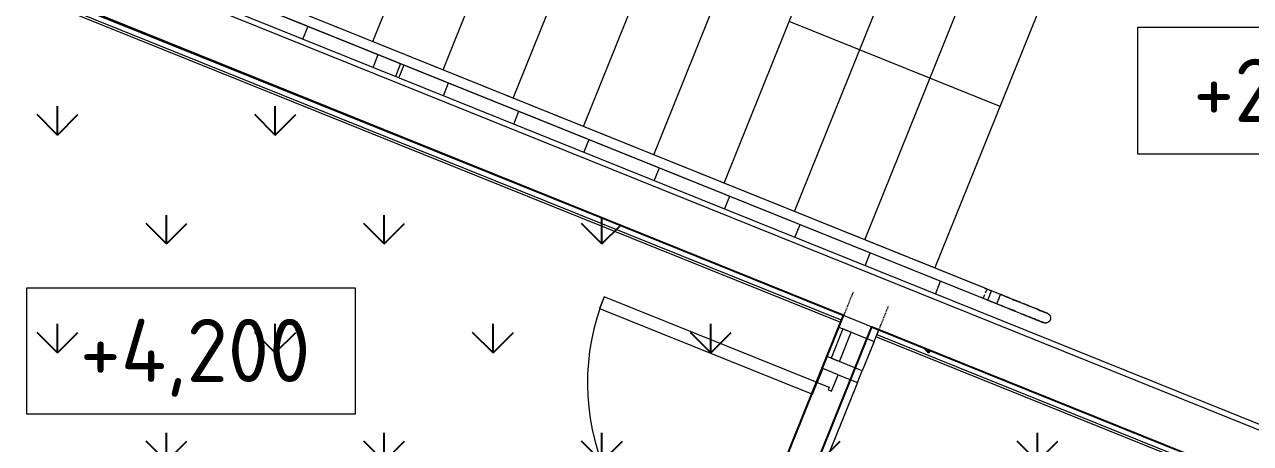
# Model space of a CAD drawing. Header units: millimetres. Extents: x -584918 to 2941280, y 3000189 to 4229862.
# Drawn here: x -466762 to -461908, y 3873832 to 3875491 of the extents above; entities that cross this region are included whole.
import ezdxf

# ---------------------------------------------------------------- set-up
doc = ezdxf.new("R2010")
doc.units = ezdxf.units.MM
doc.linetypes.add('ASVP_Штриховая_ш3 п1_5', pattern=[4.5, 3, -1.5])
for name, color, linetype, lineweight in [('Аннотация', 7, 'Continuous', 0), ('Витраж', 7, 'Continuous', 0), ('Двери', 7, 'Continuous', 0), ('Лестницы', 7, 'Continuous', 0), ('Линии разделители', 7, 'ASVP_Штриховая_ш3 п1_5', 0), ('Ограждение', 7, 'Continuous', 0), ('Отметки', 7, 'Continuous', 0), ('Панели витража', 7, 'Continuous', 0), ('Перекрытие', 7, 'Continuous', 0), ('Стены внутренние', 7, 'Continuous', 0), ('Стены отделка', 7, 'Continuous', 0), ('Стрелки вверх', 7, 'Continuous', 0), ('экспертиза условные обозначения', 1, 'Continuous', 0)]:
    doc.layers.add(name, color=color, linetype=linetype, lineweight=lineweight)
doc.styles.add('GOST Common_2', font='', dxfattribs={"height": 500})
doc.styles.get('GOST Common_2').set_extended_font_data('GOST Common')
pattern_1 = [(90, (-445940.84, 3599179.46), (-431.0523, 431.0523), [114.3, -747.8046]), (45, (-445940.84, 3599179.46), (-431.0523, 431.0523), [114.3, -495.3]), (135, (-445940.84, 3599179.46), (-431.0523, -431.0523), [114.3, -495.3])]

# ---------------------------------------------------------------- blocks, each defined once
blk = doc.blocks.new('Прямоугольный импост - 50х150 мм-6338301-АР Этаж 02')
at = {"layer": 'Витраж', "lineweight": 18}
for p, q in [((-50, 115), (0, 115)), ((-50, -35), (-50, 115)), ((0, 115), (0, -35)), ((0, -35), (-50, -35))]:
    blk.add_line(p, q, dxfattribs=at)
blk = doc.blocks.new('ASVP_ДверьАлюминиеваяВитражная_2 полотна - Остекленная Внутренняя-6432282-АР Этаж 02')
at = {"layer": 'Двери', "lineweight": 18}
for p, q in [((-725, 32.5), (-725, -32.5)), ((-655, 32.5), (-725, 32.5)), ((-665, -32.5), (-665, 17.5)), ((-665, 17.5), (-655, 17.5)), ((-655, 17.5), (-655, 32.5)), ((655, 32.5), (725, 32.5)), ((655, 17.5), (655, 32.5)), ((665, 17.5), (655, 17.5)), ((665, -32.5), (665, 17.5)), ((725, 32.5), (725, -32.5)), ((-725, -32.5), (-665, -32.5)), ((-615, -32.5), (-665, -32.5)), ((-665, -32.5), (-665, -942.5)), ((-615, -942.5), (-615, -32.5)), ((615, -452.5), (615, -32.5)), ((615, -32.5), (665, -32.5)), ((665, -32.5), (665, -452.5)), ((725, -32.5), (665, -32.5)), ((665, -452.5), (615, -452.5)), ((-665, -942.5), (-615, -942.5))]:
    blk.add_line(p, q, dxfattribs=at)
at = {"layer": 'Двери'}
for centre, radius, start, end in [((-665, -32.5), 910, 270, 0), ((665, -32.5), 420, 180, 270)]:
    blk.add_arc(centre, radius, start, end, dxfattribs=at)
blk = doc.blocks.new('Системная панель - Cтеклопакет Двухкамерный_36 мм-6338300-АР Этаж 02')
at = {"layer": 'Панели витража', "lineweight": 18}
for p, q in [((62.5, 18), (-62.5, 18)), ((-62.5, 18), (-62.5, -18)), ((62.5, -18), (62.5, 18)), ((-62.5, -18), (62.5, -18))]:
    blk.add_line(p, q, dxfattribs=at)
blk = doc.blocks.new('Прямоугольный импост - 50х150 мм-V15-АР Этаж 02')
at = {"layer": 'Витраж', "lineweight": 18}
for p, q in [((-25, 115), (25, 115)), ((-25, 32.5), (-25, 115)), ((25, 115), (25, -35)), ((-25, -35), (-25, -32.5)), ((25, -35), (-25, -35))]:
    blk.add_line(p, q, dxfattribs=at)
blk = doc.blocks.new('Тип перил - Перила_Внутренний_-6859520-АР Этаж 02')
at = {"layer": 'Ограждение'}
for p, q in [((-21134.5, 31358.6), (-21132.8, 31363)), ((-21079.8, 31360.7), (-21126.2, 31379.3)), ((-20933.1, 31301.5), (-21079.8, 31360.7)), ((-21141.1, 31342.2), (-21094.7, 31323.5)), ((-21094.7, 31323.5), (-20948, 31264.4)), ((-17387.8, 29872.8), (-20920.6, 31296.5)), ((-20935.6, 31259.4), (-17402.8, 29835.7)), ((-17323.3, 29846.9), (-17358.8, 29861.1)), ((-17373.7, 29824), (-17338.3, 29809.8)), ((-17329.9, 29830.5), (-17331.7, 29826.1))]:
    blk.add_line(p, q, dxfattribs=at)
at = {"layer": 'Ограждение', "flags": 128}
for points in [[(-20948, 31264.4), (-20946.9, 31264), (-20945.8, 31263.5), (-20944.7, 31263.1), (-20943.6, 31262.6), (-20942.5, 31262.2), (-20941.4, 31261.8), (-20940.3, 31261.3), (-20939.3, 31260.9), (-20938.2, 31260.5), (-20937.2, 31260.1), (-20936.2, 31259.6), (-20935.6, 31259.4)], [(-20920.6, 31296.5), (-20921.6, 31296.9), (-20922.7, 31297.3), (-20923.7, 31297.7), (-20924.7, 31298.2), (-20925.8, 31298.6), (-20926.9, 31299), (-20928, 31299.5), (-20929.1, 31299.9), (-20930.2, 31300.4), (-20931.3, 31300.8), (-20932.4, 31301.3), (-20933.1, 31301.5)], [(-17387.8, 29872.8), (-17385.5, 29871.9), (-17383.1, 29870.9), (-17380.6, 29869.9), (-17378.2, 29869), (-17375.7, 29868), (-17373.2, 29866.9), (-17370.6, 29865.9), (-17368.1, 29864.9), (-17365.5, 29863.8), (-17362.9, 29862.8), (-17360.3, 29861.8), (-17358.8, 29861.1)], [(-17373.7, 29824), (-17376.3, 29825.1), (-17378.9, 29826.1), (-17381.5, 29827.2), (-17384.1, 29828.2), (-17386.6, 29829.2), (-17389.2, 29830.3), (-17391.7, 29831.3), (-17394.1, 29832.3), (-17396.6, 29833.2), (-17399, 29834.2), (-17401.4, 29835.2), (-17402.8, 29835.7)]]:
    blk.add_lwpolyline(points, dxfattribs=at)
blk = doc.blocks.new('Тип перил - Дуга D40_расстояние между поручнями 400-V28-АР Этаж 02')
at = {"layer": 'Ограждение'}
for p, q in [((0, 0), (0, 2.3)), ((0, -2.3), (0, 0))]:
    blk.add_line(p, q, dxfattribs=at)
at = {"layer": 'Ограждение', "flags": 128}
for points in [[(0, 20), (8, 20), (16, 20), (23.9, 20), (31.9, 20), (39.7, 20), (47.5, 20), (55.3, 20), (62.9, 20), (70.5, 20), (77.9, 20), (85.2, 20), (92.4, 20), (99.4, 20), (106.2, 20), (112.9, 20), (119.4, 20), (125.8, 20), (131.9, 20), (137.8, 20), (143.5, 20), (148.9, 20), (154.1, 20), (159.1, 20), (163.8, 20), (168.3, 20), (172.5, 20), (176.4, 20), (180, 20), (183.4, 20), (186.4, 20), (189.2, 20), (191.6, 20), (193.7, 20), (195.6, 20), (197.1, 20), (198.3, 20), (199.2, 20), (199.7, 20), (200, 20), (200, 20)], [(200, 20), (199.8, 20), (199.4, 20), (198.6, 20), (197.4, 20), (196, 20), (194.3, 20), (192.2, 20), (189.8, 20), (187.2, 20), (184.2, 20), (181, 20), (177.4, 20), (173.6, 20), (169.5, 20), (165.1, 20), (160.4, 20), (155.5, 20), (150.4, 20), (145, 20), (139.3, 20), (133.5, 20), (127.4, 20), (121.2, 20), (114.7, 20), (108.1, 20), (101.2, 20), (94.3, 20), (87.1, 20), (79.9, 20), (72.5, 20), (65, 20), (57.3, 20), (49.6, 20), (41.8, 20), (34, 20), (26.1, 20), (18.1, 20), (10.2, 20), (2.2, 20), (0, 20)], [(200, 20), (200.8, 20), (201.6, 19.9), (202.4, 19.9), (203.2, 19.7), (204, 19.6), (204.8, 19.4), (205.5, 19.2), (206.3, 19), (207, 18.7), (207.8, 18.4), (208.5, 18.1), (209.2, 17.7), (209.9, 17.4), (210.6, 16.9), (211.3, 16.5), (211.9, 16), (212.6, 15.6), (213.2, 15), (213.8, 14.5), (214.3, 13.9), (214.9, 13.3), (215.4, 12.7), (215.9, 12.1), (216.4, 11.5), (216.8, 10.8), (217.2, 10.1), (217.6, 9.4), (218, 8.7), (218.3, 8), (218.6, 7.2), (218.9, 6.5), (219.2, 5.7), (219.4, 5), (219.6, 4.2), (219.7, 3.4), (219.8, 2.6), (219.9, 1.8), (220, 1), (220, 0.2), (220, 0)], [(220, 0), (220, -0.8), (219.9, -1.6), (219.9, -2.4), (219.7, -3.2), (219.6, -4), (219.4, -4.8), (219.2, -5.5), (219, -6.3), (218.7, -7), (218.4, -7.8), (218.1, -8.5), (217.7, -9.2), (217.4, -9.9), (216.9, -10.6), (216.5, -11.3), (216, -11.9), (215.6, -12.6), (215, -13.2), (214.5, -13.8), (213.9, -14.3), (213.3, -14.9), (212.7, -15.4), (212.1, -15.9), (211.5, -16.4), (210.8, -16.8), (210.1, -17.2), (209.4, -17.6), (208.7, -18), (208, -18.3), (207.2, -18.6), (206.5, -18.9), (205.7, -19.2), (205, -19.4), (204.2, -19.6), (203.4, -19.7), (202.6, -19.8), (201.8, -19.9), (201, -20), (200.2, -20), (200, -20)], [(0, -20), (8, -20), (16, -20), (23.9, -20), (31.9, -20), (39.7, -20), (47.5, -20), (55.3, -20), (62.9, -20), (70.5, -20), (77.9, -20), (85.2, -20), (92.4, -20), (99.4, -20), (106.2, -20), (112.9, -20), (119.4, -20), (125.8, -20), (131.9, -20), (137.8, -20), (143.5, -20), (148.9, -20), (154.1, -20), (159.1, -20), (163.8, -20), (168.3, -20), (172.5, -20), (176.4, -20), (180, -20), (183.4, -20), (186.4, -20), (189.2, -20), (191.6, -20), (193.7, -20), (195.6, -20), (197.1, -20), (198.3, -20), (199.2, -20), (199.7, -20), (200, -20), (200, -20)], [(200, -20), (199.8, -20), (199.4, -20), (198.6, -20), (197.4, -20), (196, -20), (194.3, -20), (192.2, -20), (189.8, -20), (187.2, -20), (184.2, -20), (181, -20), (177.4, -20), (173.6, -20), (169.5, -20), (165.1, -20), (160.4, -20), (155.5, -20), (150.4, -20), (145, -20), (139.3, -20), (133.5, -20), (127.4, -20), (121.2, -20), (114.7, -20), (108.1, -20), (101.2, -20), (94.3, -20), (87.1, -20), (79.9, -20), (72.5, -20), (65, -20), (57.3, -20), (49.6, -20), (41.8, -20), (34, -20), (26.1, -20), (18.1, -20), (10.2, -20), (2.2, -20), (0, -20)]]:
    blk.add_lwpolyline(points, dxfattribs=at)
blk = doc.blocks.new('Тип перил - Перила_Внутренний_-V30-АР Этаж 02')
at = {"layer": 'Ограждение'}
for p, q in [((-21141.1, 31342.2), (-21126.2, 31379.3)), ((-20933.1, 31301.5), (-21126.2, 31379.3)), ((-20948, 31264.4), (-21141.1, 31342.2)), ((-20927.3, 31256.1), (-20948, 31264.4)), ((-20912.3, 31293.2), (-20933.1, 31301.5)), ((-17379.5, 29869.5), (-20912.3, 31293.2)), ((-17394.5, 29832.4), (-20927.3, 31256.1)), ((-17382.9, 29852.8), (-17376.6, 29868.3)), ((-17382.9, 29852.8), (-17376.6, 29868.3)), ((-17376.6, 29868.3), (-17379.5, 29869.5)), ((-17358.8, 29861.1), (-17376.6, 29868.3)), ((-17373.7, 29824), (-17358.8, 29861.1)), ((-17373.7, 29824), (-17358.8, 29861.1)), ((-17323.3, 29846.9), (-17358.8, 29861.1)), ((-17391.6, 29831.2), (-17394.5, 29832.4)), ((-17391.6, 29831.2), (-17385.3, 29846.8)), ((-17391.6, 29831.2), (-17385.3, 29846.8)), ((-17373.7, 29824), (-17391.6, 29831.2)), ((-17338.3, 29809.8), (-17373.7, 29824)), ((-17338.3, 29809.8), (-17323.3, 29846.9))]:
    blk.add_line(p, q, dxfattribs=at)
blk = doc.blocks.new('ADSK_Ограждение_Опоры_Г_образная - D15 высота60 консоль80-V32-АР Этаж 02')
at = {"layer": 'Ограждение'}
for p, q in [((-7.5, 75), (-7.5, 20)), ((7.5, 20), (7.5, 75))]:
    blk.add_line(p, q, dxfattribs=at)
blk = doc.blocks.new('Высотные отметки - Рамка-5093-АР Этаж 02')
at = {"layer": 'Аннотация'}
for p, q in [((-6.5, 0), (-6.5, 5)), ((-6.5, 5), (6.5, 5)), ((6.5, 5), (6.5, 0)), ((6.5, 0), (-6.5, 0))]:
    blk.add_line(p, q, dxfattribs=at)

msp = doc.modelspace()

# ---------------------------------------------------------------- hatches: boundary and pattern name
at = {"layer": 'экспертиза условные обозначения', "lineweight": -3}
h = msp.add_hatch(dxfattribs=at)
h.set_pattern_fill('GRASS', color=3, scale=24)
h.set_pattern_definition(pattern_1)
edge = h.paths.add_edge_path()
edge.add_line((-466856.082, 3870109.598), (-466856.082, 3872005.408))
edge.add_arc((-465746.325, 3871990.957), 1109.851, 68.797376, 179.253925, ccw=False)
edge.add_line((-465344.928, 3873025.679), (-464228.969, 3872575.964))
edge.add_line((-464228.969, 3872575.964), (-463518.795, 3874338.25))
edge.add_line((-463518.795, 3874338.25), (-469634.777, 3876808.29))
edge.add_line((-469634.777, 3876808.29), (-469656.082, 3870109.598))
edge.add_line((-469656.082, 3870109.598), (-466856.082, 3870109.598))
h = msp.add_hatch(dxfattribs=at)
h.set_pattern_fill('GRASS', color=3, scale=24)
h.set_pattern_definition(pattern_1)
edge = h.paths.add_edge_path()
edge.add_line((-464117.667, 3872531.111), (-463407.492, 3874293.397))
edge.add_line((-463407.492, 3874293.397), (-446452.447, 3867460.767))
edge.add_line((-446452.447, 3867460.767), (-447162.622, 3865698.481))
edge.add_line((-447162.622, 3865698.481), (-451766.386, 3867559.12))
edge.add_arc((-452188.302, 3866523.809), 1117.981, 67.827844, 178.915941)
edge.add_line((-453306.082, 3866544.96), (-453306.082, 3864709.598))
edge.add_line((-453306.082, 3864709.598), (-456258.851, 3864709.598))
edge.add_line((-456258.851, 3864709.598), (-456256.082, 3869363.01))
edge.add_line((-456256.082, 3869363.01), (-460266.386, 3870984.493))
edge.add_line((-460266.386, 3870984.493), (-462958.851, 3872069.516))

# ---------------------------------------------------------------- linework, layer by layer
at = {"layer": 'Лестницы'}
for p, q in [((-465383.177, 3875423.793), (-464878.579, 3876675.944)), ((-465383.177, 3875423.793), (-464878.579, 3876675.944)), ((-465104.921, 3875311.66), (-464600.323, 3876563.811)), ((-465104.921, 3875311.66), (-464600.323, 3876563.811)), ((-464826.665, 3875199.527), (-464322.067, 3876451.678)), ((-464826.665, 3875199.527), (-464322.067, 3876451.678)), ((-464548.41, 3875087.395), (-464043.812, 3876339.545)), ((-464548.41, 3875087.395), (-464043.812, 3876339.545)), ((-464270.154, 3874975.262), (-463765.556, 3876227.412)), ((-464270.154, 3874975.262), (-463765.556, 3876227.412)), ((-463991.898, 3874863.129), (-463487.3, 3876115.279)), ((-463991.898, 3874863.129), (-463487.3, 3876115.279)), ((-463713.643, 3874750.996), (-463209.045, 3876003.146)), ((-463713.643, 3874750.996), (-463209.045, 3876003.146)), ((-463435.387, 3874638.863), (-462930.789, 3875891.014)), ((-463435.387, 3874638.863), (-462930.789, 3875891.014)), ((-463157.131, 3874526.73), (-462652.533, 3875778.881)), ((-463157.131, 3874526.73), (-462652.533, 3875778.881)), ((-465659.84, 3875432.861), (-465639.283, 3875483.874)), ((-465659.84, 3875432.861), (-465639.283, 3875483.874)), ((-465381.585, 3875320.728), (-465361.027, 3875371.741)), ((-465381.585, 3875320.728), (-465361.027, 3875371.741)), ((-465103.329, 3875208.595), (-465082.771, 3875259.608)), ((-465103.329, 3875208.595), (-465082.771, 3875259.608)), ((-464825.073, 3875096.462), (-464804.516, 3875147.476)), ((-464825.073, 3875096.462), (-464804.516, 3875147.476)), ((-464546.818, 3874984.329), (-464526.26, 3875035.343)), ((-464546.818, 3874984.329), (-464526.26, 3875035.343)), ((-464268.562, 3874872.196), (-464248.004, 3874923.21)), ((-464268.562, 3874872.196), (-464248.004, 3874923.21)), ((-463990.306, 3874760.063), (-463969.749, 3874811.077)), ((-463990.306, 3874760.063), (-463969.749, 3874811.077)), ((-463712.051, 3874647.931), (-463691.493, 3874698.944)), ((-463712.051, 3874647.931), (-463691.493, 3874698.944)), ((-463433.795, 3874535.798), (-463413.237, 3874586.811)), ((-463433.795, 3874535.798), (-463413.237, 3874586.811)), ((-463155.539, 3874423.665), (-463134.982, 3874474.678)), ((-463155.539, 3874423.665), (-463134.982, 3874474.678))]:
    msp.add_line(p, q, dxfattribs=at)
at = {"layer": 'Линии разделители'}
for p, q in [((-463481.417, 3874431.002), (-463518.795, 3874338.25)), ((-463342.289, 3874374.935), (-463379.667, 3874282.184)), ((-463537.483, 3874291.874), (-463584.205, 3874175.934)), ((-463398.356, 3874235.808), (-463445.078, 3874119.868)), ((-463602.894, 3874129.558), (-463625.321, 3874073.907)), ((-463463.766, 3874073.492), (-464005.742, 3872728.589)), ((-463644.01, 3874027.531), (-464103.754, 3872886.683))]:
    msp.add_line(p, q, dxfattribs=at)
at = {"layer": 'Перекрытие'}
for p, q in [((-463584.205, 3874175.934), (-463537.483, 3874291.874)), ((-463398.356, 3874235.808), (-463445.078, 3874119.868)), ((-463625.321, 3874073.907), (-463602.894, 3874129.558)), ((-463463.766, 3874073.492), (-464005.742, 3872728.589)), ((-464103.754, 3872886.683), (-463644.01, 3874027.531))]:
    msp.add_line(p, q, dxfattribs=at)
at = {"layer": 'Стены внутренние'}
for p, q in [((-463530.008, 3874310.424), (-467847.608, 3876050.353)), ((-461623.957, 3873542.314), (-463390.88, 3874254.358))]:
    msp.add_line(p, q, dxfattribs=at)
at = {"layer": 'Стены отделка'}
for p, q in [((-461754.986, 3873859.263), (-467756.033, 3876277.595)), ((-467763.509, 3876259.045), (-461753.186, 3873836.974)), ((-467843.871, 3876059.628), (-463526.27, 3874319.7)), ((-463518.795, 3874338.25), (-467836.395, 3876078.179)), ((-463526.27, 3874319.7), (-463518.795, 3874338.25)), ((-463379.667, 3874282.184), (-463387.142, 3874263.633)), ((-463387.142, 3874263.633), (-461638.769, 3873559.065)), ((-461631.294, 3873577.615), (-463379.667, 3874282.184))]:
    msp.add_line(p, q, dxfattribs=at)
at = {"layer": 'Стрелки вверх'}
for p, q in [((-463455.737, 3875390.984), (-463733.993, 3875503.117)), ((-463177.481, 3875278.851), (-463455.737, 3875390.984)), ((-462899.226, 3875166.718), (-463177.481, 3875278.851))]:
    msp.add_line(p, q, dxfattribs=at)
at = {"layer": 'экспертиза условные обозначения', "color": 3, "lineweight": -3}
for points in [[(-466856.082, 3870109.598), (-466856.082, 3872005.408, -0.52310159), (-465344.928, 3873025.679), (-464228.969, 3872575.964), (-463518.795, 3874338.25), (-469634.777, 3876808.29), (-469656.082, 3870109.598), (-466856.082, 3870109.598)], [(-464117.667, 3872531.111), (-463407.492, 3874293.397), (-446452.447, 3867460.767), (-447162.622, 3865698.481), (-451766.386, 3867559.12, 0.52661635), (-453306.082, 3866544.96), (-453306.082, 3864709.598), (-456258.851, 3864709.598), (-456256.082, 3869363.01), (-460266.386, 3870984.493), (-462958.851, 3872069.516)]]:
    msp.add_lwpolyline(points, format="xyb", dxfattribs=at)

# ---------------------------------------------------------------- block references
at = {"layer": 'Витраж', "extrusion": (0, 0, -1), "rotation": 111.9486990835425}
for name, p in [('Прямоугольный импост - 50х150 мм-6338301-АР Этаж 02', (463486.331, 3874325.168)), ('Прямоугольный импост - 50х150 мм-V15-АР Этаж 02', (463561.087, 3874139.664))]:
    msp.add_blockref(name, p, dxfattribs=at)
at = {"layer": 'Двери', "rotation": 248.0513009164575}
msp.add_blockref('ASVP_ДверьАлюминиеваяВитражная_2 полотна - Остекленная Внутренняя-6432282-АР Этаж 02', (-463841.419, 3873444.025), dxfattribs=at)
at = {"layer": 'Ограждение'}
for name in ['Тип перил - Перила_Внутренний_-6859520-АР Этаж 02', 'Тип перил - Перила_Внутренний_-V30-АР Этаж 02']:
    msp.add_blockref(name, (-445574.082, 3844575.216), dxfattribs=at)
for name, p, rotation in [('ADSK_Ограждение_Опоры_Г_образная - D15 высота60 консоль80-V32-АР Этаж 02', (-465258.65, 3875352.048), 158.0513009164576), ('Тип перил - Дуга D40_расстояние между поручнями 400-V28-АР Этаж 02', (-462904.902, 3874403.522), 338.0513009164601)]:
    msp.add_blockref(name, p, dxfattribs=dict(at, rotation=rotation))
at = {"layer": 'Отметки', "extrusion": (0, 0, -1), "xscale": 99.99999999999993, "yscale": 99.99999999999993, "zscale": 99.99999999999993}
msp.add_blockref('Высотные отметки - Рамка-5093-АР Этаж 02', (461705.738, 3874978.451), dxfattribs=at)
at = {"layer": 'Отметки', "xscale": 99.99999999999993, "yscale": 99.99999999999993, "zscale": 99.99999999999993}
msp.add_blockref('Высотные отметки - Рамка-5093-АР Этаж 02', (-466102.731, 3873948.661), dxfattribs=at)
at = {"layer": 'Панели витража', "rotation": 68.05130091645754}
msp.add_blockref('Системная панель - Cтеклопакет Двухкамерный_36 мм-6338300-АР Этаж 02', (-463528.381, 3874220.822), dxfattribs=at)

# ---------------------------------------------------------------- texts
at = {"layer": 'Отметки', "char_height": 250, "attachment_point": 1, "line_spacing_factor": 1.022761, "style": 'GOST Common_2'}
for s, insert, width in [('+2,250', (-462134.414, 3875355.158), 1028.82257), ('+4,200', (-466542.721, 3874325.368), 1055.97624)]:
    msp.add_mtext(s, dxfattribs=dict(at, insert=insert, width=width))

doc.saveas('drawing.dxf')
